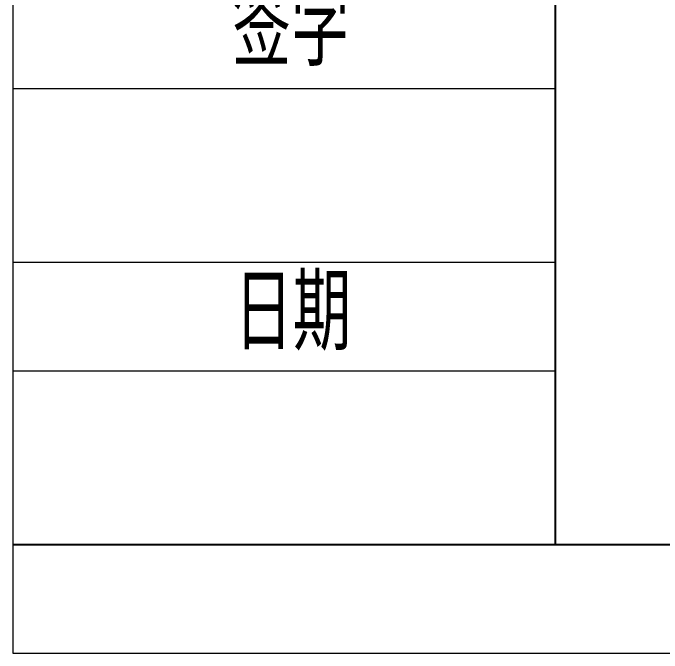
# Model space of a CAD drawing. Header units: millimetres. Extents: x 0 to 420, y 0 to 297.
# Drawn here: x 0 to 29.92, y 0 to 29.48 of the extents above; entities that cross this region are included whole.
import ezdxf

# ---------------------------------------------------------------- set-up
doc = ezdxf.new("R2010")
doc.units = ezdxf.units.MM
doc.styles.add('SLDTEXTSTYLE0', font='TXT', dxfattribs={"width": 0.7, "bigfont": 'bigfont'})

msp = doc.modelspace()

# ---------------------------------------------------------------- linework, layer by layer
at = {"color": 7, "linetype": 'Continuous', "lineweight": 18}
for p, q in [((0, 297), (0, 0)), ((0, 26), (25, 26)), ((0, 18), (25, 18)), ((0, 13), (25, 13)), ((0, 0), (420, 0))]:
    msp.add_line(p, q, dxfattribs=at)
at = {"color": 7, "linetype": 'Continuous', "lineweight": 25}
for p, q in [((25, 292), (25, 5)), ((0, 5), (415, 5))]:
    msp.add_line(p, q, dxfattribs=at)

# ---------------------------------------------------------------- texts
at = {"color": 7, "linetype": 'Continuous', "lineweight": 18, "char_height": 3.5, "attachment_point": 2, "style": 'SLDTEXTSTYLE0'}
for s, insert in [('签字', (12.81129, 30.5369)), ('日期', (12.89727, 17.43676))]:
    msp.add_mtext(s, dxfattribs=dict(at, insert=insert))

doc.saveas('drawing.dxf')
